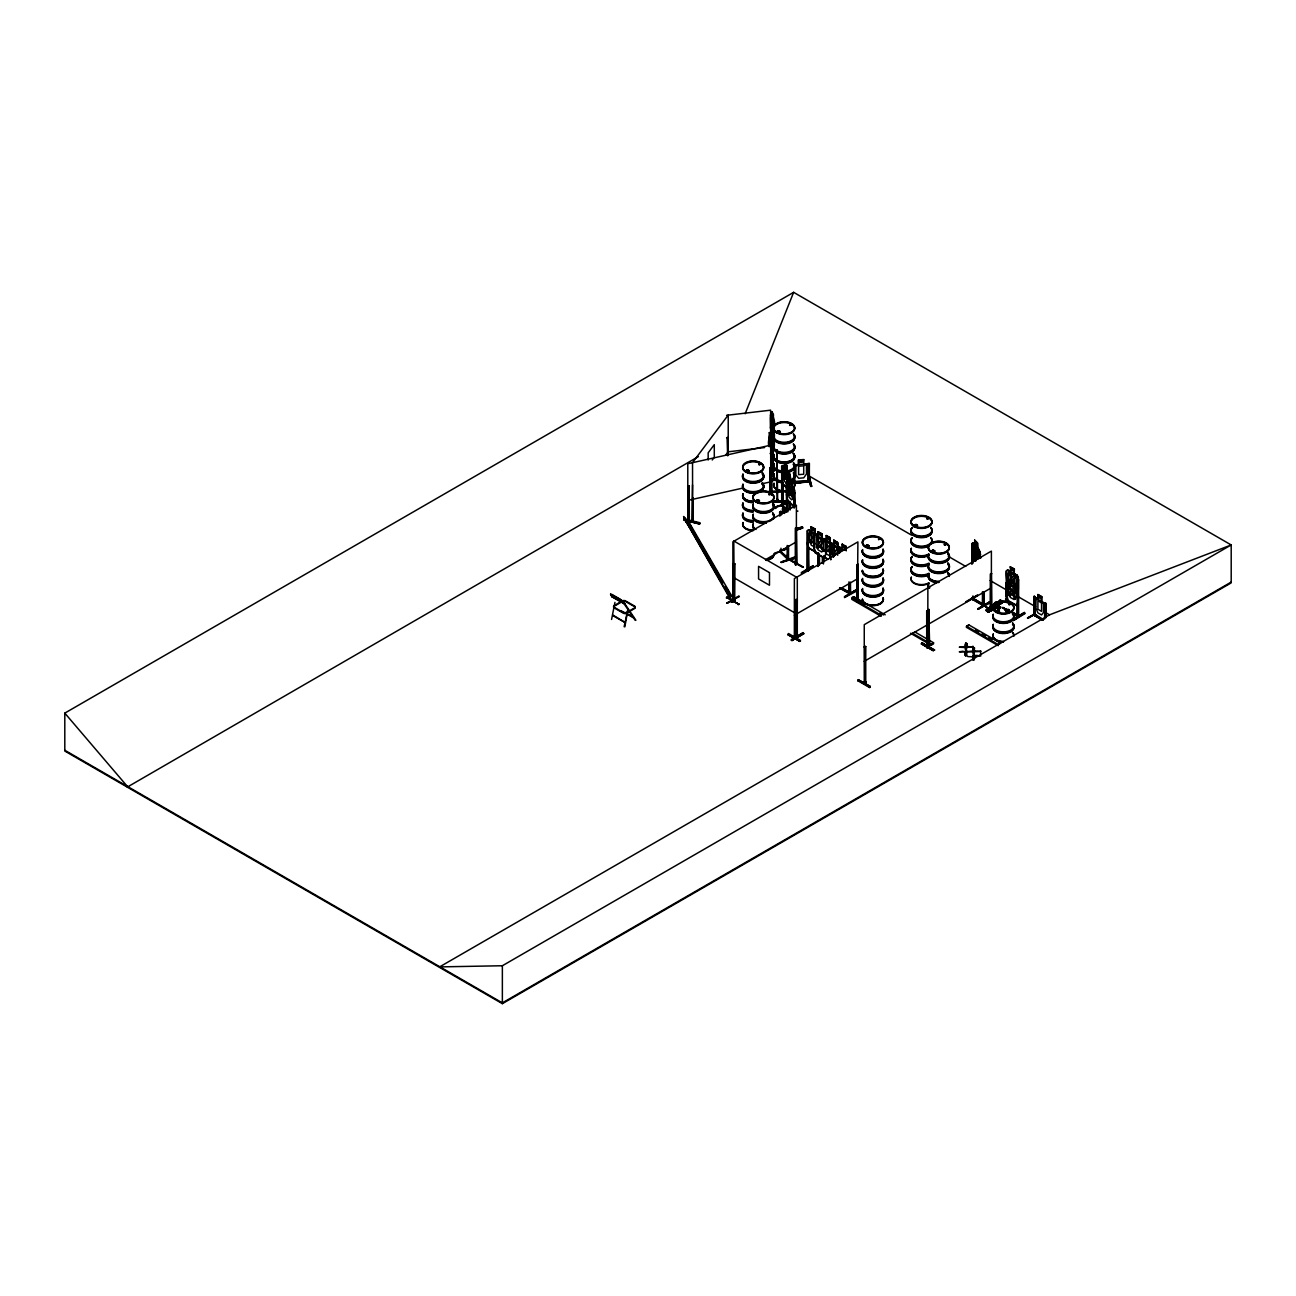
<?xml version="1.0" encoding="UTF-8"?>
<svg xmlns="http://www.w3.org/2000/svg" width="1296" height="1296" viewBox="0 0 1296 1296"><rect width="100%" height="100%" fill="white"/><g stroke="black" fill="none" stroke-linecap="round" stroke-linejoin="round"><path stroke-width="1.5" d="M1006.166 598.509L1006.02 598.736M986.855 611.275L986.758 610.222M986.58 610.983L986.207 610.772M988.038 610.643L989.739 609.444L987.779 610.27L987.763 611.793L989.059 611.242M991.343 608.585C990.484 606.852 991.165 607.451 990.112 609.347L988.459 611.987L985.981 610.06M988.038 610.432L988.2 610.594M988.702 612.085L986.774 609.768M988.702 611.113L987.779 610.27M988.929 612.133L986.855 610.335M989.059 611.955L989.059 611.113M990.063 610.416L990.598 609.007M990.047 610.756L990.112 609.282M991.343 608.359L990.598 609.347L991.926 609.039L990.209 609.444L990.614 611.015L990.922 609.574C994.826 610.06 986.872 609.719 985.738 606.706L993.238 610.222M990.873 606.123L990.581 607.954L990.5 606.204L991.829 605.702M992.12 606.172C983.275 609.12 1017.214 591.754 990.662 606.771M991.1 605.929L991.197 607.063C987.795 607.144 994.291 608.213 995.182 604.665L995.069 603.045M991.991 606.253L992.266 605.426M992.493 605.929L992.768 605.102M993.254 605.491L992.687 605.054M993.303 608.764L995.279 609.638M993.271 608.164L995.15 607.727L995.198 606.366M994.032 607.678L994.307 609.444L993.028 607.613L990.581 607.16L1001.581 601.214M993.514 605.329L993.789 604.503M995.263 609.914L993.854 610.432L993.4 607.905M993.708 608.731L994.421 607.37M993.967 605.831L995.765 606.901L994.502 608.423M994.324 604.908L993.951 605.005M994.372 608.828L994.34 607.403M994.55 606.982L997.24 605.653L1000.544 606.933L999.508 608.731L1000.544 606.933M994.55 603.936L993.951 604.325M995.182 603.952L994.599 602.818L995.911 602.057L998.309 603.774M1000.042 603.952L998.519 601.668L1000.674 601.652A10.53 6.075 0 0 1 1013.796 606.512A10.53 6.075 0 0 1 1004.351 613.624A10.53 6.075 0 0 1 992.914 607.565L994.858 609.898L993.724 607.856L995.765 606.901M994.858 605.896L994.745 606.949C997.061 608.018 993.789 609.201 993.805 607.241L995.134 606.528M995.247 609.331L993.967 610.513L993.708 608.585M995.96 606.722L995.863 607.743L999.637 608.31M1000.172 601.474L998.811 601.393L998.843 602.381C993.206 604.163 999.216 604.033 995.279 602.429L995.117 603.709M995.814 602.834L996.673 604.033M1002.294 602.915L996.073 605.88L996.737 604.811M997.029 605.345L1000.998 603.369L996.559 606.091L996.494 604.649L994.599 603.612M996.478 603.774L994.615 602.77M996.997 604.001L996.381 602.332L994.599 603.531M996.786 606.56L995.927 604.066M999.994 603.596L997.402 605.086L996.77 602.543M996.916 605.75L997.191 604.649L998.114 605.248L997.483 603.515M996.932 603.482L997.045 602.527M997.45 605.459L998.422 604.017L997.79 605.086M997.936 604.341L995.863 606.82L993.789 607.241M996.332 603.158L998.195 602.219A10.53 6.075 0 0 0 995.992 603.272M998.357 601.992C997.661 604.859 997.904 600.259 999.248 602.543M998.276 601.814L999.119 603.644M999.184 602.186L999.07 601.312M999.329 604.373L1000.82 602.267A10.449 6.026 0 0 1 1013.877 608.067A10.449 6.026 0 0 1 1000.739 613.883A10.449 6.026 0 0 1 994.388 605.054L994.437 604.989M999.508 601.004C1001.079 602.834 998.066 604.957 1000.447 603.142M999.88 604.049L999.994 603.11L998.795 604.276M999.427 603.126C999.329 598.493 1000.868 603.094 1001.03 601.117M1000.075 600.518L1000.318 602.608M1000.204 603.855L1000.399 602.494M1000.804 601.069L999.751 601.976M1000.577 600.89L999.945 601.846L1000.609 601.02M1000.172 600.404L1001.824 600.858L1001.711 602.122M1000.382 603.628C1002.083 599.805 1000.107 603.79 1000.22 603.304M1000.917 601.133L1000.01 601.02M1002.164 602.365L1001.484 601.749C1001.727 601.765 1002.65 602.818 1001.095 603.158M1006.441 598.979L1005.55 599.416L1006.425 599.125M986.434 610.853L987.293 611.469L986.661 609.687L987.115 611.356M1017.117 614.855L1018.753 615.244L1017.409 614.498M1018.04 615.373L1018.186 616.831L1012.678 613.219A10.66 6.156 0 0 1 1004.821 622.372A10.66 6.156 0 0 1 993.141 614.677M995.555 604.309L996.008 603.353M995.571 604.503L995.555 603.628L995.425 604.714M1000.544 607.597L997.24 606.301C996.543 602.786 995.215 602.543 999.167 604.471L998.876 602.705M997.304 604.341L996.689 603.094M999.184 605.135L996.673 603.223L997.742 603.142M997.126 605.653L996.964 604.876M997.661 602.381L997.045 603.126M996.883 603.936L997.466 605.264M997.709 602.786L997.402 603.628M998.617 603.547L998.228 605.102L998.39 603.677M999.929 602.154L997.531 602.462L999.767 601.717M998.698 602.057L999.637 601.247M1002.035 601.538L999.54 602.089M998.244 604.584L999.572 603.904L999.313 602.446M998.374 603.369L999.07 603.272M996.284 605.815L1001.549 602.446L1002.278 603.029M999.265 601.733L1000.139 602.041M1000.172 599.902L1001.824 601.214L1001.581 602.51M1002.877 607.613L1003.477 608.035M1033.965 613.883L1034.743 615.73L1042.713 620.136M1034.791 615.681L1033.884 615.146L1034.305 596.241L1035.391 596.857L1034.986 615.73L1042.891 620.217M1035.391 614.142C1036.93 616.847 1033.009 613.688 1034.564 613.526M733.358 598.882L735.01 599.222L733.374 598.979M732.726 599.432L734.8 599.108L734.864 600.55L733.779 599.935M795.809 634.943L797.461 635.283L796.408 634.684L797.024 636.919L796.635 635.51M808.348 570.758L807.311 568.717M807.716 533.142L808.51 570.742C805.351 569.624 811.831 570.305 807.602 568.409M807.602 569.738L808.801 570.434L808.801 547.268M850.387 593.73L849.382 593.228C849.755 590.182 850.662 594.459 849.026 593.568M848.961 593.503L848.961 581.872M973.037 651.548L973.037 646.963L966.427 647.287L965.876 651.11L964.921 647.498L959.299 647.206L964.953 646.542C964.645 641.471 968.647 642.654 966.832 648M966.346 652.439L966.427 647.287M974.576 647.887L974.074 650.965L980.78 651.418L974.155 651.758L973.62 655.582L972.664 651.969L967.043 651.677L972.68 651.013L973.701 647.514L974.576 650.948M974.155 651.758L974.479 658.967M972.891 599.773L972.972 595.901M982.773 603.612L984.101 604.373L982.481 603.92M684.11 520.069L699.581 524.005L699.937 522.742L684.401 518.999L684.077 520.198L699.581 523.973M699.889 523.471L684.353 519.728L699.937 523.503M998.633 605.021L999.767 602.867M966.832 643.415L966.33 646.51L973.037 646.963M611.566 619.456L614.952 602.381M624.137 626.713L627.88 609.541L624.866 626.827M689.569 521.381L687.625 521.397L689.391 521.397M689.002 522.369L687.998 523.017L687.787 486.032L689.197 485.708L689.31 522.823L689.585 521.316M612.765 615.616L625.255 622.598L613.138 615.179M992.849 607.435L992.752 607.127A10.481 6.059 0 0 0 1007.867 612.684A10.481 6.059 0 0 0 1010.167 602.559A10.481 6.059 0 0 0 993.303 605.621L993.141 605.799M746.869 470.659L748.683 470.432L748.084 471.566M759.764 463.822L758.743 463.774M759.796 464.729L760.055 463.871L759.019 464.081M757.366 500.126C755.779 502.038 757.415 499.154 758.954 500.321M758.371 501.601L758.873 500.629L757.868 501.601M777.487 431.195L778.329 432.394M779.301 430.952C780.257 434.533 776.401 429.673 779.301 432.232M778.086 430.855L778.329 430.79M779.107 432.329L779.107 430.855M769.986 493.582L769.208 494.57L769.63 493.776M768.901 494.392L770.148 493.792L768.965 494.683M770.278 494.683L769.03 494.489M789.75 425.218L790.706 424.31M789.896 424.521L789.88 425.493M789.831 424.877L790.997 424.651M791.273 425.023L789.847 424.958M866.182 545.972L867.04 545.324M866.327 546.134L868.045 545.729M868.644 545.519L867.591 546.701M878.494 539.525C880.097 538.942 878.105 540.302 879.579 538.747M878.639 539.039L879.725 538.958M915.413 526.095L915.349 524.556M915.527 526.273L916.677 526.176L916.483 524.556M916.175 526.16L916.92 525.123L916.175 525.69A10.66 6.156 0 0 0 913.955 526.743M928.033 518.076L927.661 518.351M928.049 518.659L927.79 518.027M933.622 551.999C930.139 552.728 933.525 548.37 932.132 551.318M932.099 550.849L932.521 551.723M932.423 551.61L933.995 551.902L933.493 550.282M944.46 544.012L944.622 544.579M945.351 544.579L944.768 543.785M945.643 544.887L944.978 543.704M996.802 610.513L996.77 611.307M998.374 611.793L998.438 610.562M1009.39 603.758L1008.725 604.633L1009.73 604.746M1008.774 604.341L1009.195 603.92M1009.746 604.066L1009.357 603.725M777.082 492.998L777.082 490.568L777.665 492.885M777.082 500.564L777.665 500.661M777.665 499.219L777.665 501.633L777.082 455.333M1006.344 611.372L1009.049 610.465M975.823 551.529C976.342 548.062 980.926 549.423 976.747 553.489L978.075 558.495M794.659 502.573L793.638 506.282L794.497 490.601M726.311 597.958L726.959 596.808L738.947 604.406L726.878 597.424M738.299 604.762L738.914 603.661M787.806 634.651L799.843 641.39L787.806 634.651L788.47 633.533L800.458 640.37L799.81 641.423M800.377 640.985L788.308 634.295L800.458 641.131M870.296 686.491L858.26 679.752L870.329 686.475L869.681 687.625L857.741 680.659M933.881 649.652L933.282 650.754L921.31 643.837L933.298 650.657M933.865 650.219L921.926 642.784L922.12 643.577M1006.004 609.444L1003.963 608.035L1006.36 610.416L1009.049 610.06M774.619 507.157L789.248 502.33M774.587 507.757L789.199 502.832L774.23 507.433M787.126 548.127L781.65 549.958M787.109 548.694L781.601 550.492M692.566 520.328L693.198 519.34L691.918 521.543L692.534 484.898M693.133 497.842L693.214 520.911C691.951 522.758 692.696 517.153 692.663 520.538M774.02 470.011L772.87 470.124L772.983 468.666M824.321 558.139L825.665 554.251L825.536 542.295L824.288 539.914L815.184 534.665L813.937 535.556L813.937 547.657L815.152 552.841L824.45 558.058L825.795 554.348L825.795 542.23L824.418 539.849M1012.241 577.886C1012.354 574.258 1019.498 574.549 1013.229 579.733L1015.87 586.553L1012.435 580.252C1010.783 586.44 1006.214 581.548 1011.577 578.794L1009.082 572.265L1012.208 577.562M1016.761 593.114L1018.089 589.486L1016.858 593.309L1007.494 588.125L1006.263 582.957L1007.624 588.06L1016.89 593.033M1016.631 605.443L1017.959 601.814L1017.959 589.777M1018.089 601.733L1016.728 605.637L1007.348 600.469L1006.117 595.285L1006.117 583.2L1007.51 582.212L1016.761 587.461L1018.348 589.518L1018.348 577.384L1016.955 575.019L1014.233 573.658L1014.363 569.074L1010.248 566.951L1014.363 569.074M1003.493 608.423L1002.974 607.306M745.135 413.78L793.638 292.329L1231.2 544.952L1231.2 582.876L502.362 1003.671L64.8 751.048L64.8 713.124L793.638 292.329M809.174 477.301L807.343 481.804L794.756 482.841M809.579 481.853L794.626 482.987L807.505 482.063L809.368 477.414M966.735 654.917L965.358 655.582L964.921 652.082L959.299 651.791L963.203 651.224M686.475 521.348C674.843 502.961 703.307 544.871 684.596 517.622L683.77 518.578L689.958 527.618M965.925 602.203L977.848 595.285M997.515 602.818L999.07 602.365M996.883 605.556L997.191 604.406M998.795 601.733L998.584 602.932M997.742 604.325L997.272 605.394L996.494 604.649M998.455 604.357L997.142 604.26M998.6 604.649L999.994 602.737M998.973 603.32L998.973 604.39L997.952 603.92M999.427 604.13L1001.273 603.612M610.691 593.973L611.987 596.857L624.704 603.936L622.031 600.518L610.546 594.151M731.819 600.939L726.91 602.996M727.412 603.256L739.19 596.322M738.704 596.111L726.862 603.061M801.365 573.14L813.191 566.222M801.382 572.573L813.305 565.639L801.479 573.334M691.902 521.316L693.166 520.814M794.059 487.15L793.184 487.912A10.481 6.059 0 0 0 794.286 483.214M1033.738 615.098L1042.843 620.055M1035.52 615.551L1034.176 613.462M734.362 563.728L732.872 564.116L734.362 563.728L734.476 600.874L734.864 563.873L733.358 563.485L733.261 601.117L734.508 600.388M814.99 547.236L811.312 545.146L809.352 540.416L809.352 531.992L811.312 531.619C809.741 518.368 814.39 536.868 808.623 529.789L807.246 530.761L807.311 570.208L807.505 530.809M795.695 636.287L796.894 636.838L797.299 599.935L796.214 599.319L795.857 637.276L796.1 634.586M971.773 599.076L983.68 605.961L983.567 592.369M982.481 591.754L982.384 605.329L982.368 603.855L983.567 604.552M982.336 605.248L983.146 603.693M1006.133 609.266L1008.644 609.638L1006.101 609.703M796.813 563.063C794.983 561.071 795.388 567.567 795.938 563.614L796.311 562.772M795.971 635.866L794.254 636.255L795.874 635.85M858.422 599.805L856.899 600.032M864.108 682.263L865.858 681.826L864.545 682.603M865.744 646.558L864.254 646.947L865.744 646.558L865.744 683.381L865.89 681.89M687.803 521.316L687.787 463.741L771.541 444.982L771.541 494.748M781.796 505.796L787.887 510.818M783.059 506.282L781.666 505.732M787.223 557.75C791.743 563.938 776.936 548.824 780.419 552.323M779.738 550.265L780.986 550.751L780.386 550.055M787.968 546.232C789.847 552.031 784.696 558.981 788.567 559.661L788.47 546.053M787.725 558.365L788.049 558.495M788.503 559.532L780.224 551.318M807.781 480.719L808.105 482.08L807.959 480.217M833.652 556.794L835.709 553.748M1003.768 608.018L1006.279 611.501L1005.113 609.622M992.315 607.046L990.274 608.067M747.014 470.318L747.079 471.566M756.88 500.596L756.799 501.552M757.075 501.098L758.743 500.337M770.018 493.922L769.759 494.084M836.487 553.23C841.574 550.735 837.281 545.859 835.645 551.691L832.437 545.713L834.867 552.274L832.275 555.984L832.923 556.616M867.623 546.604L866.457 545.373A1.636 0.94 0 0 1 868.968 546.118A1.636 0.94 0 0 1 866.522 546.928A1.636 0.94 0 0 1 866.522 545.292M879.206 538.537L878.688 539.46M915.041 525.415L916.304 524.572A10.481 6.059 0 0 0 914.069 525.706A10.481 6.059 0 0 1 918.767 515.646A10.481 6.059 0 0 1 931.613 523.049A10.481 6.059 0 0 1 914.069 525.771M926.948 518.4L928.26 518.983M934.043 551.318C930.204 551.853 935.064 549.65 933.736 551.821M944.671 543.818L944.865 544.774M945.788 544.79L944.849 544.288M996.997 610.546L996.559 611.566L998.26 611.971M996.883 610.805L997.159 611.712M1010.005 604.114L1010.264 604.114M1010.005 604.633L1009.163 604.033M772.821 436.039L770.909 432.459L770.521 427L770.472 414.914L771.152 414.25L772.173 416.599L772.124 411.836L771.995 434.678M770.569 415.06L771.152 414.25M772.918 430.92L773.501 430.11L774.522 432.459M727.639 438.113L728.239 437.303L727.105 437.983L727.639 455.787M712.249 459.983L714.29 457.245L714.29 444.641L708.167 452.822L708.167 460.031M725.857 454.864L728.239 451.688M1007.186 611.161L1009.422 610.448L1007.138 611.161M633.776 617.447L625.061 612.409M611.987 596.857L610.578 594.232M635.267 620.395L623.036 602.219M1009.438 610.691L1008.742 609.428M986.062 610.011L996.203 604.487L996.494 605.588M986.661 610.659L988.945 611.809M770.731 469.476L770.618 410.184L726.586 415.319M870.167 687.236L858.26 680.254L870.329 687.236M692.663 520.279L692.615 521.559L692.534 462.623L728.239 415.012L728.19 455.431M782.298 468.844L783.124 506.137M781.083 550.832L780.565 552.339L780.565 551.011M781.083 552.177L780.986 548.224M807.813 480.33L809.433 480.136M807.813 481.658L807.813 463.563L809.32 463.433L809.401 481.869L807.975 481.594M815.265 535.313L816.626 535.928M793.525 480.2L794.594 483.133L794.513 464.179L794.448 483.246L794.513 481.464M995.863 603.661L996.705 602.899L996.365 604.179M996.251 603.644L997.807 602.267M997.337 602.802L998.941 601.603M1000.172 600.89L999.119 601.684M997.126 605.524L998.86 604.244M732.937 600.68L732.872 541.825L796.392 505.148L796.392 564.116L795.323 564.748L795.323 528.071L796.392 527.44L796.959 564.343L795.712 565.072L795.744 528.298L796.813 527.683M734.297 600.518L733.293 601.036L732.742 599.53L739.368 596.516M794.237 637.502L795.566 636.822M794.367 637.47L794.367 578.567L857.903 541.89L857.353 601.765M795.793 637.243L794.788 637.762L794.788 601.085L795.857 600.453L794.788 601.085M864.238 682.247L864.319 683.527M865.679 682.004L865.453 682.927M865.679 683.348L864.675 683.867L864.853 682.49M926.77 647.465C927.45 648.923 930.074 641.018 928.471 646.963M990.387 610.594L991.926 610.384L990.743 610.934M781.731 505.829L781.682 466.382L782.719 465.588L784.696 467.71M781.78 466.528L782.768 465.782L788.956 472.198M786.397 482.517L787.336 481.577C792.407 488.835 785.473 472.295 791.986 481.707L791.888 486.275L793.768 488.009C797.024 494.91 789.442 480.476 787.336 481.577M779.706 512.325L780.646 511.385L782.622 513.524M974.835 544.984L972.859 542.846L971.919 543.785L972.907 543.04M772.983 468.877L773.21 470.885M774.036 469.492L773.21 469.541M777.519 431.033L778.086 432.329M790.025 424.327L789.556 425.299M746.269 470.464L748.391 470.432M748.294 471.469L748.294 470.189M758.743 464.454L760.055 464.357M757.075 500.159L757.156 501.52M757.01 500.807L758.371 500.596M927.904 518.287L927.013 519.161M933.946 551.254L934.691 550.93L933.995 551.902M944.768 543.899L944.33 544.887M996.559 610.691L999.184 610.691M830.056 552.371L826.378 550.282L826.378 541.858L830.056 543.947L829.877 556.243L829.877 544.142L831.254 543.186L840.294 548.548M830.007 544.288L831.303 543.364M971.838 563.873L971.838 559.856L973.215 558.884L975.742 560.488M971.968 559.985L973.28 559.062M1033.981 598.574L1035.277 597.667M807.376 530.89L808.688 529.967M822.442 539.428L823.705 538.52L826.508 540.27M822.442 539.622L823.754 538.699M838.382 548.014L839.63 547.106L842.319 548.645L842.319 544.126L842.319 548.937L840.343 549.326M838.382 548.224L839.63 547.106L844.765 550.33M1006.393 571.001L1007.721 570.062L1016.761 575.213M1006.247 583.33L1007.575 582.39M1010.232 583.702L1010.232 579.199L1014.104 581.483M1014.104 585.986L1014.104 575.246L1010.378 573.188L1010.248 584.01L1008.369 584.334L1008.369 592.758L1010.378 597.472L1014.104 599.53L1016.096 597.019L1016.096 588.595L1014.233 585.922M1016.696 587.412L1018.235 589.712M1007.348 600.469L1006.247 595.22M1006.522 582.941C1007.462 579.571 1003.298 565.493 1010.507 571.601L1010.378 566.87M1006.717 573.237L1007.818 573.853M1016.955 575.019L1018.348 577.384M1017.781 615.892L1016.971 616.135L1017.522 579.215L1018.624 579.83L1018.64 616.459M1018.624 579.83L1017.117 579.474M1018.219 615.422L1018.186 616.831L1012.273 613.462M1012.727 619.439L1024.472 612.538M1012.808 619.553L1024.407 612.441L1025.055 613.526L1013.391 620.59L1024.553 613.186M1034.824 613.656L1027.404 617.998L1035.52 614.223M1034.743 614.174L1028.068 618.386M1035.52 614.596L1042.891 619.261M1034.986 615.73L1033.981 610.465L1035.18 615.649M1044.576 619.164L1044.981 602.834L1046.066 603.45L1046.066 617.528M1045.661 617.771L1046.066 603.45M734.864 563.873L733.358 563.485M808.623 529.789L817.727 535.118M816.95 536.333L814.99 533.709L815.249 529.043L811.183 526.873M817.663 535.086L815.119 533.628L815.249 529.043M807.246 542.862L808.461 548.03L817.695 553.295M826.378 540.043L826.378 535.54L830.315 537.775L830.185 542.36L832.81 543.866M790.738 560.747L803.374 567.194L791.37 560.293M830.185 537.856L826.249 535.604M823.624 538.78L832.858 543.737M846.11 546.442L846.239 550.881M808.947 570.451L807.311 570.062M856.705 601.538L856.834 564.797L857.903 564.165L858.325 601.231M857.32 601.717L857.255 565.04L858.308 564.408M850.046 592.742L849.965 594.086M844.457 596.727L856.3 589.81L856.964 590.911L844.619 597.488M844.538 596.84L856.316 589.826L844.457 597.488M852.898 597.1L864.302 603.563M796.214 635.996L796.894 636.838M791.953 640.548L803.795 633.631L791.969 640.629L791.305 639.495L803.212 632.626L791.419 640.192M791.305 640.256L803.228 633.193M928.94 609.46L929.475 646.299L928.94 609.46L927.871 610.076L928.195 647.336M991.813 610.465L991.391 573.399L990.322 574.031L990.322 610.708L991.391 610.076L991.391 551.108L927.871 587.785L927.774 646.947L926.705 647.579L926.705 610.902L928.195 610.513M928.746 646.169L927.126 647.806L927.126 611.129L929.345 609.687M990.614 611.015L990.743 574.258L991.813 573.642M857.693 680.789L858.341 679.639M921.294 643.918L922.752 643.124M985.738 606.706L992.752 610.416M926.705 646.088L927.774 645.619M864.124 683.705L865.89 683.219M926.705 647.433L928.94 646.137M990.322 610.562L991.521 610.011M934.205 650.236L921.877 643.383M997.774 602.105L994.162 603.709M1001.824 600.826L1000.966 601.862M993.578 606.155L994.21 605.313M991.278 607.84L987.05 610.432L988.022 611.809M996.349 604.989L1001.743 601.911M993.53 607.014L992.023 607.808M996.559 605.167L1002.067 602.122M989.739 609.444L987.601 611.712L987.05 610.432L988.735 611.68M988.232 611.258L987.293 610.481L987.228 611.518M1033.981 598.379L1035.229 597.472L1038.031 599.238M1037.756 599.092L1037.902 594.491L1041.806 596.759L1041.676 601.344L1045.726 605.102M1041.806 596.759L1037.756 594.572L1037.902 599.319L1035.941 599.692L1035.941 608.116L1037.902 612.846L1041.547 614.952L1043.507 612.473L1043.507 604.049L1041.547 601.409L1041.547 596.905M1045.726 617.236L1045.597 605.102L1044.155 602.915L1035.148 597.731M127.267 787.109L698.398 456.581M765.499 559.678L796.392 541.825M821.891 533.871L817.857 531.684L821.891 533.871L821.761 538.456L823.721 541.096L823.721 549.52L821.761 551.999L818.116 549.893L816.156 545.146L816.156 536.722L818.116 536.35L818.116 531.846M813.937 535.556L814.082 547.706M841.606 550.897L837.556 547.123L837.686 542.538L833.782 540.286L837.686 542.538L839.646 553.052M840.359 548.435L841.477 550.881M794.367 615.244L857.903 578.567M881.167 616.313L851.828 599.368L851.828 598.217L854.145 596.889L885.217 614.822M973.215 558.884L976.001 560.65L976.001 556.13M927.774 587.995L864.254 624.672L864.254 683.624M972.308 562.237L972.972 563.096M979.663 558.236L975.872 555.903L975.872 560.714L973.928 561.087M977.33 595.075L966.022 601.636M864.254 661.349L991.391 587.801M978.026 608.618L989.869 601.652L977.945 609.266L990.5 602.689M977.945 609.266L989.95 602.332M912.238 633.112L931.225 644.063L933.541 642.735L933.541 643.885L931.225 645.214L910.521 633.258M966.492 626.211L968.809 624.866L1000.577 643.205L998.26 644.549L966.492 626.211L966.492 627.345L998.26 645.683L998.26 644.549M966.492 627.345L968.809 624.866M1049.566 614.822L439.603 966.897L502.362 965.747L1231.2 544.952L1049.566 614.822L1046.066 612.797M1231.2 582.082L502.362 1002.877L64.8 750.254M772.87 442.859L773.307 448.303L773.048 430.742L772.902 470.043L774.02 470.966L773.712 468.763M1005.809 609.412L1009.406 610.562M796.311 564.116L796.522 562.707M796.408 636.028C799.227 636.952 792.65 634.797 796.003 637.114M865.08 683.008L865.323 646.331M746.512 470.27L747.581 469.93M748.391 471.064L746.707 470.302L746.869 471.469M758.63 501.698L759.391 500.936L758.452 500.062M866.263 545.341L867.721 545.114M867.834 546.637L868.838 545.972L867.834 545.162M916.677 526.176L917.39 525.204L916.175 524.556M932.423 550.687L932.731 550.346A1.636 0.94 0 0 1 934.805 551.545A1.636 0.94 0 0 1 932.083 551.966A1.636 0.94 0 0 1 932.812 550.395M794.983 636.385L794.869 637.762M795.258 636.935L795.436 600.226M928.357 645.667L927.126 646.477M1003.784 608.423L1006.279 610.821M784.598 467.467L784.598 462.964L784.534 467.775L783.157 467.888L783.157 476.312L784.534 481.302L787.109 483.894L788.503 481.658L788.503 473.234L787.109 470.351L787.207 465.782L784.534 463.255M781.682 466.382L782.541 483.813L787.725 489.013M787.207 465.782L787.207 470.286L789.118 472.133M781.682 478.467L782.768 483.683L787.887 488.948M790.544 480.946L790.544 477.09L789.28 476.507L789.28 484.218M791.986 481.707L793.12 497.648L791.743 499.867L789.151 497.291L787.774 492.302L787.774 483.878L789.151 483.748M787.676 485.595L786.413 484.996L787.174 510.851M786.413 512.017L786.461 482.306L787.158 499.802L793.638 506.282M793.897 507.919L794.399 492.318L795.161 506.59M795.161 493.079L793.897 492.48M787.158 499.802L793.8 506.234M782.638 505.586L787.077 509.344M785.295 511.531L782.379 508.81L785.133 511.58M780.646 511.385L782.46 513.572L781.083 513.702M779.609 512.179L779.771 516.164M779.722 514.82L780.986 515.403M796.829 528.557L802.337 526.792L802.759 527.958L797.283 529.789L802.759 527.926M796.829 529.319L802.354 526.856M796.943 529.335L802.354 527.359M781.245 550.249L787.174 548.888L774.425 553.149M780.565 551.383L787.628 557.766L780.386 551.383M781.472 562.561L796.068 557.75L781.018 562.172L795.631 556.567M795.728 557.329L781.099 562.124L796.068 557.685M974.738 544.741L974.738 540.221L977.508 542.992L977.411 547.56L980.278 551.853L980.278 557.912M972.859 542.846L979.096 549.455L980.181 558.382M977.508 542.992L978.642 557.231M972.68 561.071L971.984 555.676L972.842 561.022M979.42 557.62L979.922 553.586L980.683 558.22M980.683 554.348L979.42 553.765M777.665 500.305L777.082 500.191M998.503 601.862L1000.301 601.085M1000.301 603.839L999.346 603.45L1000.804 603.385L999.994 601.717M967.464 651.272C963.268 661.122 974.203 652.844 973.944 660.069M770.585 469.557L770.407 467.743M993.416 606.172L993.206 606.139A10.53 6.075 0 0 1 994.324 604.519M778.297 431.017L777.487 431.487L778.329 431.924M779.171 431.924L778.297 431.989M779.171 432.232L778.297 432.297M759.748 464.535L758.873 464.729M915.106 524.767A1.636 0.94 0 0 1 917.552 525.577A1.636 0.94 0 0 1 915.106 526.387A1.636 0.94 0 0 1 915.106 524.767L915.656 524.556M915.349 524.848L916.483 524.848M867.073 545.098L865.809 545.972L866.83 546.637M868.093 546.718L866.943 546.815M945.4 544.79L944.395 544.709M998.131 611.858L999.378 611.129L997.871 610.254M687.998 486.34L689.407 486.016M770.132 493.112L770.132 467.597L771.541 467.273L771.768 495.072M770.132 467.597L771.768 467.581M772.918 505.683L775.786 508.388L772.61 503.788M687.787 500.418L742.333 488.203M761.805 483.845L771.541 481.658M1010.378 571.682L1008.385 572.087L1008.385 580.511L1010.378 585.225L1014.104 587.282L1016.096 584.771L1016.096 576.347L1014.104 573.739L1014.233 569.155M733.261 599.789L733.293 601.036M864.772 683.932L864.675 647.19M824.418 540.74L826.378 540.351L826.378 535.54M686.086 521.591L688.387 521.154L734.249 600.291L731.948 600.728L686.086 521.591L731.948 602.073L734.249 601.619L733.779 540.967L797.299 577.643L797.299 636.466M1017.409 615.827L1017.133 614.952M995.198 606.415L991.926 607.532M771.946 411.869L774.457 421.54M772.124 416.356L771.282 416.599L771.282 425.023L773.339 433.042M771.946 418.138L773.356 421.232M770.926 414.283L774.814 424.132M770.472 427.016L771.136 432.427M770.31 469.865L773.939 469.249M770.553 470.383L774.166 469.816M774.911 479.002L771.298 479.569L774.943 479.131M771.298 480.33L774.976 479.812M769.727 481.14L775.154 480.265M688.225 521.737L687.625 522.742M769.127 432.653C771.849 430.807 766.633 442.454 769.127 446.391M772.789 473.931L770.504 467.581L773.485 473.915L772.562 474.061L770.553 469.12M728.579 451.753L764.608 447.557M790.9 560.552L802.807 567.34M852.347 597.294L864.335 604.13M922.217 643.399L934.27 650.219M793.087 464.632L794.594 464.503M809.401 463.774L807.813 463.563M793.265 483.295L807.635 481.675M810.761 485.741L811.685 486.421L809.222 476.766L811.669 486.34M798.433 464.6L798.401 459.983L803.876 459.529L803.714 464.308L806.452 465.588L806.452 474.012L803.714 477.851L798.611 478.273L795.874 474.871L795.874 466.447L798.611 464.729L798.579 460.112L803.714 459.805M798.579 464.616L794.691 464.891M803.698 464.211L807.44 463.855L809.19 465.377M794.772 465.037L807.424 463.757L809.352 465.199M759.472 464.033L759.65 464.081M747.16 470.14A1.636 0.94 0 0 1 749.153 471.29A1.636 0.94 0 0 1 746.431 471.712A1.636 0.94 0 0 1 747.16 470.14L748.148 470.318M747.581 471.55L749.104 470.902L747.841 470.027M747.97 471.744L746.512 471.517M757.447 500.175A1.636 0.94 0 0 1 759.456 501.325A1.636 0.94 0 0 1 756.718 501.746A1.636 0.94 0 0 1 757.447 500.175L757.868 500.045M915.349 525.69L916.207 525.755M932.845 550.298L934.384 551.156M932.942 550.508L933.8 550.573M1017.522 615.908L1017.522 604.325M1018.138 616.75L1018.219 577.384M971.773 597.748L973.102 599.837M972.194 597.505L972.308 598.914L983.972 605.637L983.972 592.126M974.155 656.343L980.78 656.003M974.074 655.549L977.362 655.403M782.217 504.095C784.404 505.861 780.451 502.848 782.638 506.542M776.887 477.722L777.082 449.712L777.082 501.633L776.92 499.316L777.746 499.414M768.949 491.314L785.797 491.378M768.949 491.654L785.797 491.686M772.691 500.872L785.797 500.888L772.691 501.001M772.691 501.633L785.797 501.682M772.691 502.038L785.797 502.184L785.797 500.872M809.125 481.496L809.32 463.433M991.521 608.666L991.391 610.076M774.295 427.729L774.344 446.035M1000.253 607.257L998.795 607.095M1000.48 607.646L999.637 607.662A10.708 6.221 0.3 0 1 996.268 606.56L994.955 605.734L997.871 606.868M999.265 608.067L1000.123 608.051M996.187 607.322L999.88 608.326M999.686 608.537L999.265 608.715A10.708 6.221 0.3 0 1 996.057 607.419M778.588 431.001L779.56 431.212M757.868 500.272L758.743 500.807M997.58 611.469L998.163 611.469A10.66 6.156 0 0 0 995.895 612.441M997.11 602.721L998.73 603.531M995.733 603.58L996.77 603.806M775.705 508.307L772.691 503.836M1004.708 608.747L1005.826 609.201M987.034 610.141L989.156 611.809M758.128 500.078L759.019 500.936M998.633 610.367L998.131 610.27A10.514 6.059 0 0 0 996.008 611.404M810.875 486.308L809.287 479.957M1000.253 606.982L997.515 606.609M998.698 607.192L1000.253 607.63L998.552 607.37M998.357 607.565L999.88 608.035M689.132 522.353L689.197 485.708M997.726 606.366L999.07 606.787L996.899 605.961M997.418 606.722L999.151 607.338M998.924 607.597L996.381 606.463M998.795 607.743L996.187 606.674A10.708 6.221 0.3 0 0 999.346 607.97M983.518 604.633L983.518 605.961L984.101 604.373M787.952 557.507L787.077 557.604L788.503 558.187M998.892 601.814L998.519 601.668M998.649 604.438L999.346 603.806M1005.89 611.032L1006.879 611.048M916.628 525.188L915.203 525.528M996.656 606.204L997.645 606.463M1010.248 579.49L1013.974 581.548L1013.974 586.067L1016.631 587.542M1010.378 581.612L1014.104 583.67M1007.446 582.471L1010.248 584.01M1007.575 600.291L1016.761 605.362M1012.678 612.263L1017.409 614.871L1012.273 612.506M1033.9 596.484L1034.986 597.1M1044.576 603.077L1045.661 603.693M1037.075 616.442L1041.741 619.083M842.189 544.207L846.239 546.377M811.312 527.099L814.99 529.189M814.99 535.216L811.312 533.11L811.312 541.534L814.99 543.64M816.221 552.161L808.688 547.868L807.505 542.83M828.274 559.337L823.527 556.778L828.144 559.402M841.477 587.768L849.253 592.191L841.072 588.011M839.921 587.833L847.697 592.256M839.516 588.076L850.046 594.07L850.046 582.487M857.45 600.161L860.884 602.122M857.255 601.717L857.92 599.416L858.017 600.777M921.877 642.881L934.756 650.025M795.809 599.546L796.894 600.161M803.812 633.712L803.131 632.578M726.797 597.569L738.947 604.406M975.872 556.211L979.517 558.317M978.869 558.689L976.536 557.329L976.536 558.835M770.116 453.487L773.615 455.495M808.542 475.664L911.59 535.167M948.267 556.34L965.731 566.417M990.176 580.527L1005.89 589.615M1018.121 596.662L1035.585 606.755M998.633 602.494L996.883 603.11M990.517 602.786L989.852 601.636M972.502 597.602L973.539 598.217L972.567 597.569L972.502 598.946M831.173 543.445L833.911 545.017L833.911 540.205M834.041 546.442L837.686 548.548L837.686 555.287M975.499 629.872L978.836 631.8M982.19 633.728L985.527 635.672M988.88 637.6L992.218 639.527M824.369 557.863L815.378 552.679L814.212 547.625M914.555 631.768L933.541 642.735M857.596 600.032L861.046 602.024M880.033 612.976L883.483 614.968M851.828 598.217L881.167 615.163M733.779 577.643L797.299 614.32M612.004 594.459L621.059 599.74M612.133 596.678L624.704 603.936M621.464 610.918L633.663 617.965M1000.172 600.032L1001.581 600.858M999.329 601.198L1000.382 601.846M998.017 601.96L998.843 602.381M998.86 603.806L999.718 604.147M997.078 604.778L997.904 605.167M996.754 605.977L995.717 605.54L996.559 606.091M993.627 607.144L994.502 607.63M831.481 544.466L830.331 544.045L828.338 546.896L825.115 540.918L827.577 547.463C822.118 550.087 826.994 555.255 828.403 548.937L829.796 552.55M787.903 559.807L787.709 547.22M997.159 611.242L998.876 611.291M866.619 546.539L866.182 545.665M794.626 481.399L807.732 481.059L793.265 481.95A10.53 6.075 0 0 1 793.282 488.041M1003.217 607.937L1002.245 607.824M621.886 600.696L623.295 602.235M974.592 540.27L977.411 543.04M784.436 463.012L787.369 465.718M781.796 505.683L787.887 511.774M64.8 713.124L127.267 786.316M772.853 504.808L774.911 508.583M772.951 505.359L775.024 508.372M684.531 518.206L686.621 521.284M623.684 602.057L635.915 620.266M797.737 510.867L797.737 511.369M993.757 607.824L994.599 609.266M832.729 543.818L834.122 546.199M688.387 522.499L723.281 582.698M725.274 586.148L731.252 596.468M989.901 608.472L988.686 608.99M988.524 609.282L987.406 609.752M770.618 417.571L771.023 449.307M771.622 454.151L773.372 457.796M771.071 454.232L773.372 458.752M771.071 455.188L772.805 458.833M772.124 411.836L773.518 414.963M772.238 413.375L773.096 416.729L772.238 414.882M771.995 426.562L773.339 429.43M774.344 432.491L773.356 430.337L773.388 414.947M773.032 433.431L773.42 470.95M770.99 432.378L773.485 437.87M842.303 550.379L841.088 549.99M825.066 550.735L826.378 553.894L830.056 555.984L832.016 553.489L832.016 545.065L830.056 542.441L830.056 537.937M833.393 556.907L832.097 553.748L832.097 545.324L834.041 544.936L834.041 540.432M793.654 480.006L794.772 482.938M813.272 538.148L810.032 532.17L812.495 538.731C807.052 541.339 811.928 546.507 813.337 540.205L814.73 543.818M770.666 466.252L773.485 473.947M726.586 437.594L728.19 437.756L728.077 455.09M974.673 558.576L973.296 553.57L973.296 545.146L974.673 545.033L974.738 540.221M976.147 551.837L973.879 545.438L975.613 552.323C971.773 554.267 975.191 559.969 976.196 553.894L977.168 557.701M810.761 486.502L809.287 480.735L807.635 480.346M774.797 424.181L774.311 421.459M773.339 419.499L774.052 430.969M830.914 559.58L830.137 556.227L830.687 559.71M786.461 494.408L787.32 499.754M988.232 611.955L988.006 610.967L987.941 611.858M1034.305 613.526L1034.5 614.903L1034.305 596.241M1034.111 598.509L1034.111 610.529M1007.818 598.946L1007.818 602.802M1007.413 574.096L1007.413 601.117M1006.393 570.791L1006.312 602.446M982.903 593.438L982.903 605.021M980.635 650.657L980.635 655.241M973.701 647.514L973.701 650.576M973.62 655.582L973.62 660.166M973.393 598.055L973.507 599.594M973.409 647.595L973.409 650.641M973.296 655.549L973.296 660.134M973.085 655.468L973.085 660.053M972.907 646.186L972.907 649.247M972.697 560.552L972.437 546.102L972.437 563.485M971.968 563.987L971.984 543.591L971.822 555.741M965.974 643.043L965.974 647.627M965.876 651.11L965.876 655.695M965.666 643.124L965.666 647.708M965.552 651.094L965.552 655.679M965.358 650.997L965.358 655.582M931.225 644.063L931.225 645.214M929.054 644.728L929.054 646.056M857.126 600.437L857.126 601.781M854.145 596.889L854.145 598.039M850.451 582.26L850.581 593.908M849.382 583.573L849.56 593.26M845.98 546.523L845.98 549.536M833.992 546.183L834.041 554.866M823.867 556L823.867 561.8M823.462 556.243L823.462 563.971M822.782 557.329L822.782 563.112M822.377 557.555L822.377 563.355M821.761 533.952L821.632 538.537M819.461 555.271L819.461 564.926M819.04 553.586L819.04 565.169M818.375 552.728L818.375 566.239M817.987 531.619L817.987 536.431M817.97 552.971L817.97 566.482M794.659 490.552L794.659 506.752M794.399 503.901L794.399 507.757M790.544 504.112L790.544 507.983M790.042 481.124L789.151 472.019L790.123 474.595L789.88 484.639M790.042 502.362L790.042 510.073M789.782 501.422L789.782 509.15M789.28 501.601L789.28 509.312M787.676 499.106L787.676 510.689M787.207 545.47L787.142 559.111M786.915 484.834L786.915 511.855M783.059 483.116L783.14 506.363M782.541 508.761L782.46 513.572M782.298 484.283L782.314 506.412M780.322 550.849L780.241 552.209M774.344 433.998L774.344 442.422M774.101 469.395L774.02 470.966M771.59 433.771L771.59 449.21M771.59 453.665L771.59 455.009M771.185 432.929L771.185 448.367M770.893 453.681L771.023 455.09M770.342 467.905L770.342 493.42M769.257 432.977L769.257 446.731M731.948 600.728L731.948 602.073M688.192 521.689L688.225 523.066M502.362 965.747L502.362 1003.671M999.54 608.423A10.708 6.221 0.3 0 1 996.268 607.225M930.706 538.132A10.66 6.156 0 0 1 930.706 544.288M929.021 545.567A10.66 6.156 0 0 1 914.992 546.086A10.66 6.156 0 0 1 912.254 538.132M928.892 553.991A10.481 6.059 0 0 1 916.24 554.947A10.481 6.059 0 0 1 911.363 548.143M930.706 528.023A10.66 6.156 0 0 1 921.488 537.241A10.66 6.156 0 0 1 912.254 528.023M930.706 537.613A10.66 6.156 0 0 1 921.488 546.847A10.66 6.156 0 0 1 912.254 537.613M930.706 527.504A10.66 6.156 0 0 1 921.488 536.722A10.66 6.156 0 0 1 912.254 527.504M913.955 526.225A10.66 6.156 0 0 1 916.159 525.253M931.613 528.412A10.481 6.059 0 0 1 921.488 536.042A10.481 6.059 0 0 1 911.363 528.412M931.613 530.113A10.481 6.059 0 0 1 921.488 537.727A10.481 6.059 0 0 1 911.363 530.113M928.892 546.086A10.481 6.059 0 0 1 916.24 547.042A10.481 6.059 0 0 1 911.363 540.238M931.613 540.238A10.481 6.059 0 0 1 931.97 541.809M931.613 538.537A10.481 6.059 0 0 1 921.488 546.167A10.481 6.059 0 0 1 911.363 538.537M928.892 554.542A10.481 6.059 0 0 1 916.24 555.498A10.481 6.059 0 0 1 911.363 548.694A10.481 6.059 0 0 0 916.24 555.579A10.481 6.059 0 0 0 928.892 554.607M929.021 574.403A10.66 6.156 0 0 1 914.992 574.938A10.66 6.156 0 0 1 912.254 566.984M928.892 555.482A10.481 6.059 0 0 1 916.24 556.454A10.481 6.059 0 0 1 911.363 549.634M928.892 582.827A10.481 6.059 0 0 1 916.24 583.799A10.481 6.059 0 0 1 911.363 576.979M928.924 554.98A10.53 6.075 0 0 1 916.223 555.952A10.53 6.075 0 0 1 911.315 549.115M929.021 564.295A10.66 6.156 0 0 1 914.992 564.813A10.66 6.156 0 0 1 912.254 556.859M929.021 573.885A10.66 6.156 0 0 1 914.992 574.42A10.66 6.156 0 0 1 912.254 566.465M929.021 563.76A10.66 6.156 0 0 1 914.992 564.295A10.66 6.156 0 0 1 912.254 556.34M928.892 564.813A10.481 6.059 0 0 1 916.24 565.769A10.481 6.059 0 0 1 911.363 558.965M928.892 563.112A10.481 6.059 0 0 1 916.24 564.068A10.481 6.059 0 0 1 911.363 557.264M928.892 574.922A10.481 6.059 0 0 1 916.24 575.894A10.481 6.059 0 0 1 911.363 569.074M928.892 573.237A10.481 6.059 0 0 1 916.24 574.193A10.481 6.059 0 0 1 911.363 567.389M928.892 583.394A10.481 6.059 0 0 1 916.24 584.35A10.481 6.059 0 0 1 911.363 577.546M753.154 501.228A10.465 6.043 0 0 1 743.045 493.63M762.372 473.494A10.66 6.156 0 0 1 754.531 482.663A10.66 6.156 0 0 1 742.851 474.968M745.621 472.214A10.66 6.156 0 0 1 747.824 471.242M762.372 472.975A10.66 6.156 0 0 1 754.531 482.144A10.66 6.156 0 0 1 742.851 474.449M745.621 471.695A10.66 6.156 0 0 1 747.824 470.723M762.226 472.424A10.481 6.059 0 0 1 754.515 481.464A10.481 6.059 0 0 1 743.013 473.882M745.735 471.177A10.481 6.059 0 0 1 747.905 470.205M762.242 474.125A10.514 6.059 0 0 1 754.515 483.165A10.514 6.059 0 0 1 742.997 475.583M762.226 484.25A10.481 6.059 0 0 1 760.558 491.557M758.387 492.512A10.481 6.059 0 0 1 746.771 492.075A10.481 6.059 0 0 1 743.013 485.708M762.372 483.602A10.66 6.156 0 0 1 754.531 492.788A10.66 6.156 0 0 1 742.851 485.093M762.372 483.084A10.66 6.156 0 0 1 754.531 492.269A10.66 6.156 0 0 1 742.851 484.574M762.242 482.549A10.514 6.059 0 0 1 754.515 491.589A10.514 6.059 0 0 1 742.997 484.007M753.154 501.86A10.465 6.043 0 0 1 743.045 494.262M753.154 501.487A10.53 6.075 0 0 1 742.981 493.841M753.154 502.702A10.449 6.026 0 0 1 743.062 495.121M753.154 530.08A10.465 6.043 0 0 1 743.045 522.466M753.154 502.232A10.53 6.075 0 0 1 742.981 494.586M753.154 512.05A10.481 6.059 0 0 1 743.013 504.436M753.154 510.365A10.514 6.059 0 0 1 742.997 502.735M753.154 522.191A10.514 6.059 0 0 1 742.997 514.544M753.154 521.672A10.66 6.156 0 0 1 742.851 513.945M753.154 521.154A10.66 6.156 0 0 1 742.851 513.41M753.154 520.474A10.481 6.059 0 0 1 743.013 512.86M753.154 511.564A10.66 6.156 0 0 1 742.851 503.82M753.154 511.045A10.66 6.156 0 0 1 742.851 503.302M753.154 530.631A10.465 6.043 0 0 1 743.045 523.033M753.154 530.339A10.53 6.075 0 0 1 742.981 522.693M938.806 581.45A10.449 6.026 0 0 1 928.714 573.869M947.846 572.411A10.449 6.026 0 0 1 949.239 575.424M947.878 554.38A10.481 6.059 0 0 1 940.167 563.404A10.481 6.059 0 0 1 928.665 555.838M947.878 552.679A10.481 6.059 0 0 1 940.167 561.719A10.481 6.059 0 0 1 928.665 554.137M947.878 564.505A10.481 6.059 0 0 1 940.167 573.529A10.481 6.059 0 0 1 928.665 565.963M948.024 563.857A10.66 6.156 0 0 1 940.199 573.043A10.66 6.156 0 0 1 928.503 565.348M948.024 563.339A10.66 6.156 0 0 1 940.199 572.508A10.66 6.156 0 0 1 928.503 564.829M947.894 562.788A10.514 6.059 0 0 1 940.167 571.844A10.514 6.059 0 0 1 928.649 564.262M948.024 553.748A10.66 6.156 0 0 1 940.199 562.918A10.66 6.156 0 0 1 928.503 555.223M948.024 553.214A10.66 6.156 0 0 1 940.199 562.399A10.66 6.156 0 0 1 928.503 554.704M938.806 582.098A10.514 6.059 0 0 1 928.649 574.452M947.894 572.994A10.514 6.059 0 0 1 949.304 576.023M938.806 581.726A10.53 6.075 0 0 1 928.633 574.079M947.911 572.605A10.53 6.075 0 0 1 949.32 575.651M936.101 582.746A10.449 6.026 0 0 1 928.714 575.375M947.846 573.917A10.449 6.026 0 0 1 948.883 575.375M938.806 582.503A10.53 6.075 0 0 1 928.633 574.857M947.911 573.399A10.53 6.075 0 0 1 949.32 576.428M928.649 587.817A10.514 6.059 0 0 1 928.649 584.674M929.702 587.59A10.514 6.059 0 0 1 928.649 582.989M928.503 587.25A10.66 6.156 0 0 1 928.503 584.075M929.572 588.222A10.66 6.156 0 0 1 928.503 583.556M883.03 560.779A10.481 6.059 0 0 1 874.265 568.345A10.481 6.059 0 0 1 862.407 562.334M883.192 560.164A10.66 6.156 0 0 1 872.905 567.907A10.66 6.156 0 0 1 862.601 560.164M883.192 559.645A10.66 6.156 0 0 1 872.905 567.389A10.66 6.156 0 0 1 862.601 559.645M883.192 550.039A10.66 6.156 0 0 1 872.905 557.782A10.66 6.156 0 0 1 862.601 550.039M883.192 549.52A10.66 6.156 0 0 1 872.905 557.264A10.66 6.156 0 0 1 862.601 549.52M883.03 569.3A10.481 6.059 0 0 1 874.265 576.866A10.481 6.059 0 0 1 862.407 570.872M883.386 570.24A10.481 6.059 0 0 1 872.905 576.299A10.481 6.059 0 0 1 862.407 570.24M883.03 559.078A10.481 6.059 0 0 1 874.265 566.644A10.481 6.059 0 0 1 862.407 560.65M883.03 550.654A10.481 6.059 0 0 1 874.265 558.22A10.481 6.059 0 0 1 862.407 552.226M883.03 548.953A10.481 6.059 0 0 1 874.265 556.519A10.481 6.059 0 0 1 862.407 550.525M883.062 568.912A10.53 6.075 0 0 1 874.265 576.509A10.53 6.075 0 0 1 862.375 570.483M883.062 569.657A10.53 6.075 0 0 1 874.265 577.255A10.53 6.075 0 0 1 862.375 571.228M883.03 589.615A10.481 6.059 0 0 1 874.265 597.181A10.481 6.059 0 0 1 862.407 591.187M883.192 589A10.66 6.156 0 0 1 872.905 596.743A10.66 6.156 0 0 1 862.601 589M883.192 588.481A10.66 6.156 0 0 1 872.905 596.225A10.66 6.156 0 0 1 862.601 588.481M883.192 578.891A10.66 6.156 0 0 1 872.905 586.634A10.66 6.156 0 0 1 862.601 578.891M883.192 578.372A10.66 6.156 0 0 1 872.905 586.1A10.66 6.156 0 0 1 862.601 578.372M883.03 598.072A10.481 6.059 0 0 1 874.265 605.653A10.481 6.059 0 0 1 862.407 599.643M883.337 599.092A10.449 6.026 0 0 1 872.905 605.119A10.449 6.026 0 0 1 862.456 599.092M883.03 587.914A10.481 6.059 0 0 1 874.265 595.496A10.481 6.059 0 0 1 862.407 589.486M883.03 579.49A10.481 6.059 0 0 1 874.265 587.072A10.481 6.059 0 0 1 862.407 581.062M883.03 577.805A10.481 6.059 0 0 1 874.265 585.371A10.481 6.059 0 0 1 862.407 579.361M883.386 571.747A10.481 6.059 0 0 1 872.905 577.805A10.481 6.059 0 0 1 862.407 571.747M883.062 597.731A10.53 6.075 0 0 1 874.265 605.329A10.53 6.075 0 0 1 862.375 599.303M794.254 454.378A10.449 6.026 0 0 1 784.161 461.959A10.449 6.026 0 0 1 774.085 454.378M794.286 436.347A10.481 6.059 0 0 1 784.161 443.961A10.481 6.059 0 0 1 774.036 436.347M794.318 434.646A10.514 6.059 0 0 1 784.161 442.292A10.514 6.059 0 0 1 774.02 434.646M794.318 446.472A10.514 6.059 0 0 1 784.161 454.102A10.514 6.059 0 0 1 774.02 446.472M793.395 444.366A10.66 6.156 0 0 1 785.554 453.551A10.66 6.156 0 0 1 773.874 445.856M793.395 443.848A10.66 6.156 0 0 1 785.554 453.017A10.66 6.156 0 0 1 773.874 445.338M794.318 444.771A10.514 6.059 0 0 1 784.161 452.401A10.514 6.059 0 0 1 774.02 444.771M793.395 434.257A10.66 6.156 0 0 1 785.554 443.426A10.66 6.156 0 0 1 773.874 435.731M793.395 433.739A10.66 6.156 0 0 1 785.554 442.908A10.66 6.156 0 0 1 773.874 435.213M793.249 453.535A10.481 6.059 0 0 1 785.538 462.575A10.481 6.059 0 0 1 774.036 454.993M793.282 453.114A10.53 6.075 0 0 1 785.538 462.186A10.53 6.075 0 0 1 773.987 454.588M794.286 455.868A10.481 6.059 0 0 1 784.161 463.498A10.481 6.059 0 0 1 774.036 455.868M786.883 490.633A10.481 6.059 0 0 1 774.036 483.214M793.282 453.908A10.53 6.075 0 0 1 785.538 462.964A10.53 6.075 0 0 1 773.987 455.366M794.286 465.199A10.481 6.059 0 0 1 789.41 472.003M781.456 472.603A10.481 6.059 0 0 1 774.036 465.199M794.318 463.498A10.514 6.059 0 0 1 786.883 470.918M781.439 470.918A10.514 6.059 0 0 1 774.02 463.498M794.318 475.308A10.514 6.059 0 0 1 791.597 481.172M781.439 482.744A10.514 6.059 0 0 1 774.02 475.308M793.395 473.218A10.66 6.156 0 0 1 789.491 481.626M781.407 482.225A10.66 6.156 0 0 1 773.874 474.692M793.395 472.7A10.66 6.156 0 0 1 789.491 481.091M781.407 481.707A10.66 6.156 0 0 1 773.874 474.174M794.286 473.623A10.481 6.059 0 0 1 789.41 480.427M781.456 481.027A10.481 6.059 0 0 1 774.036 473.623M793.395 463.093A10.66 6.156 0 0 1 786.915 472.117M781.407 472.117A10.66 6.156 0 0 1 773.874 464.584M793.395 462.575A10.66 6.156 0 0 1 786.915 471.598M781.407 471.598A10.66 6.156 0 0 1 773.874 464.065M793.265 482.29A10.514 6.059 0 0 1 793.265 488.365M786.883 491.184A10.514 6.059 0 0 1 774.02 483.764M786.883 490.876A10.53 6.075 0 0 1 773.987 483.424M756.054 529.481A10.449 6.026 0 0 1 753.349 523.649M772.675 503.528A10.66 6.156 0 0 1 764.834 512.698A10.66 6.156 0 0 1 753.154 505.003M755.908 502.249A10.66 6.156 0 0 1 758.111 501.277M772.675 503.01A10.66 6.156 0 0 1 764.834 512.179A10.66 6.156 0 0 1 753.154 504.484M755.908 501.73A10.66 6.156 0 0 1 758.111 500.758M772.529 502.459A10.481 6.059 0 0 1 764.818 511.499A10.481 6.059 0 0 1 753.316 503.933M756.022 501.212A10.481 6.059 0 0 1 758.192 500.256M772.529 504.16A10.481 6.059 0 0 1 764.818 513.184A10.481 6.059 0 0 1 753.316 505.618M772.546 514.269A10.514 6.059 0 0 1 773.599 518.886M766.163 523.163A10.514 6.059 0 0 1 753.3 515.743M766.195 522.661A10.66 6.156 0 0 1 753.154 515.128M772.675 513.653A10.66 6.156 0 0 1 773.728 518.319M772.675 513.119A10.66 6.156 0 0 1 768.771 521.527M766.195 522.142A10.66 6.156 0 0 1 753.154 514.609M772.546 512.584A10.514 6.059 0 0 1 764.818 521.624A10.514 6.059 0 0 1 753.3 514.042M754.321 528.833A10.53 6.075 0 0 1 753.268 524.216M754.321 528.493A10.53 6.075 0 0 1 753.268 523.876M754.402 529.724A10.449 6.026 0 0 1 753.349 525.155M754.321 529.254A10.53 6.075 0 0 1 753.268 524.637M773.923 554.056A10.481 6.059 0 0 1 766.163 559.904M773.923 554.607A10.481 6.059 0 0 1 766.163 560.455M773.971 554.283A10.53 6.075 0 0 1 766.163 560.147M1003.428 641.471A10.465 6.043 0 0 1 993.335 633.857M1012.5 632.399A10.465 6.043 0 0 1 1013.893 635.429M1012.662 613.721A10.66 6.156 0 0 1 1004.821 622.89A10.66 6.156 0 0 1 993.141 615.211M995.895 611.923A10.66 6.156 0 0 1 998.114 610.951M1012.532 612.652A10.514 6.059 0 0 1 1004.805 621.707A10.514 6.059 0 0 1 993.287 614.126M1012.516 614.353A10.481 6.059 0 0 1 1004.805 623.392A10.481 6.059 0 0 1 993.303 615.811M1012.516 624.478A10.481 6.059 0 0 1 1004.805 633.501A10.481 6.059 0 0 1 993.303 625.936M1012.662 623.846A10.66 6.156 0 0 1 1004.821 633.015A10.66 6.156 0 0 1 993.141 625.32M1012.662 623.327A10.66 6.156 0 0 1 1004.821 632.497A10.66 6.156 0 0 1 993.141 624.802M1012.516 622.777A10.481 6.059 0 0 1 1004.805 631.816A10.481 6.059 0 0 1 993.303 624.235M1003.428 642.071A10.514 6.059 0 0 1 993.287 634.441M1012.532 632.966A10.514 6.059 0 0 1 1013.942 635.996M1003.428 641.714A10.53 6.075 0 0 1 993.271 634.052M1012.549 632.594A10.53 6.075 0 0 1 1013.958 635.623M788.454 483.262L786.056 476.636C784.939 482.549 781.715 477.106 785.457 475.049L783.74 468.18L786.008 474.579C787.061 468.828 790.285 474.466 786.607 476.231L788.454 483.262M793.087 499.252L790.673 492.626C789.556 498.523 786.332 493.096 790.09 491.038L788.357 484.153L790.625 490.568C791.678 484.817 794.918 490.455 791.224 492.221L793.087 499.252M914.458 525.204L915.656 526.16L914.458 525.204M823.187 551.335L819.769 545.162C818.375 551.448 813.515 546.28 818.942 543.688L816.496 537.111L819.704 543.105C821.146 537.143 825.795 542.23 820.562 544.644L823.187 551.335M1015.562 598.849L1014.282 598.282L1012.079 592.709C1010.491 598.882 1005.793 594.005 1011.22 591.251L1008.725 584.723L1012.014 590.668C1013.472 584.674 1018.235 589.712 1012.873 592.191L1015.562 598.849M622.372 600.89L614.272 605.572A2.057 1.183 0 0 0 614.126 607.241L623.376 612.587A2.219 1.28 0 0 0 626.519 612.587L634.619 607.905A2.219 1.28 0 0 0 634.619 606.091L625.514 600.89A2.219 1.28 0 0 0 622.372 600.89M622.372 601.506L614.272 606.188A2.057 1.183 0 0 0 614.126 607.873L623.376 613.202A2.219 1.28 0 0 0 626.519 613.202L634.619 608.521A2.219 1.28 0 0 0 634.619 606.706L625.514 601.506A2.219 1.28 0 0 0 622.372 601.506M973.507 598.655L982.773 604.001L973.507 598.655M802.807 460.631L799.519 460.89L799.519 462.397L802.807 462.137L802.807 460.631M803.714 465.815L798.611 466.236L798.611 474.66L803.714 474.239L803.714 465.815M785.797 491.152L768.949 491.913L785.797 491.152M1013.44 569.608L1011.042 568.296L1011.042 569.786L1013.44 571.115L1013.44 569.608M1013.44 581.855L1011.042 580.543L1011.042 582.05L1013.44 583.362L1013.44 581.855M1014.104 587.493L1010.378 585.436L1010.378 593.86L1014.104 595.917L1014.104 587.493M845.332 546.896L842.967 545.551L842.967 547.058L845.332 548.402L845.332 546.896M814.325 529.578L811.96 528.217L811.96 529.724L814.325 531.068L814.325 529.578M829.391 538.31L827.042 536.965L827.042 538.472L829.391 539.816L829.391 538.31M1040.899 597.278L1038.55 595.933L1038.55 597.424L1040.899 598.784L1040.899 597.278M1041.547 602.915L1037.902 600.809L1037.902 609.233L1041.547 611.339L1041.547 602.915M837.038 542.911L834.689 541.566L834.689 543.056L837.038 544.417L837.038 542.911M821.113 534.325L818.764 532.964L818.764 534.47L821.113 535.831L821.113 534.325M821.761 539.962L818.116 537.856L818.116 546.28L821.761 548.386L821.761 539.962M769.484 572.638L758.565 566.336L758.565 578.939L769.484 585.241L769.484 572.638M976.795 543.397L975.143 541.728L976.795 544.887L976.795 543.397M977.265 549.115L974.673 546.539L974.673 554.963L977.265 557.539L977.265 549.115M786.656 466.123L785.003 464.47L786.656 467.629L786.656 466.123M787.109 471.857L784.534 469.282L784.534 477.689L787.109 480.281L787.109 471.857M791.273 482.112L789.62 480.46L791.273 483.619L791.273 482.112M791.743 487.831L789.151 485.255L789.151 493.679L791.743 496.255L791.743 487.831M784.582 511.936L782.93 510.268L784.582 513.427L784.582 511.936M987.665 611.663L986.774 610.708L987.665 611.663M914.069 526.646A10.481 6.059 0 0 0 931.613 523.924A10.481 6.059 0 0 0 918.767 516.521A10.481 6.059 0 0 0 914.069 526.646M914.036 526.16A10.53 6.075 0 0 0 931.646 523.438A10.53 6.075 0 0 0 918.767 515.986A10.53 6.075 0 0 0 914.036 526.16M747.905 472.198A10.481 6.059 0 0 0 763.636 466.965A10.481 6.059 0 0 0 747.905 461.716A10.481 6.059 0 0 0 747.905 472.198M745.751 472.084A10.465 6.043 0 0 0 763.263 469.379A10.465 6.043 0 0 0 750.433 461.975A10.465 6.043 0 0 0 745.751 472.084M747.889 472.57A10.53 6.075 0 0 0 763.668 467.305A10.53 6.075 0 0 0 747.889 462.056A10.53 6.075 0 0 0 747.889 472.57M933.557 552.452A10.481 6.059 0 0 0 949.288 547.204A10.481 6.059 0 0 0 933.557 541.971A10.481 6.059 0 0 0 933.557 552.452M931.387 552.371A10.481 6.059 0 0 0 948.931 549.65A10.481 6.059 0 0 0 936.085 542.246A10.481 6.059 0 0 0 931.387 552.371M933.541 552.825A10.53 6.075 0 0 0 949.32 547.56A10.53 6.075 0 0 0 933.541 542.311A10.53 6.075 0 0 0 933.541 552.825M865.485 546.313A10.481 6.059 0 0 0 883.03 543.591A10.481 6.059 0 0 0 870.183 536.171A10.481 6.059 0 0 0 865.485 546.313M865.485 547.187A10.481 6.059 0 0 0 883.03 544.466A10.481 6.059 0 0 0 870.183 537.046A10.481 6.059 0 0 0 865.485 547.187M867.64 547.657A10.53 6.075 0 0 0 883.418 542.392A10.53 6.075 0 0 0 867.64 537.143A10.53 6.075 0 0 0 867.64 547.657M778.912 433.026A10.514 6.059 0 0 0 794.675 427.777A10.514 6.059 0 0 0 778.912 422.512A10.514 6.059 0 0 0 778.912 433.026M776.741 432.88A10.481 6.059 0 0 0 794.286 430.159A10.481 6.059 0 0 0 781.456 422.755A10.481 6.059 0 0 0 776.741 432.88M778.896 433.35A10.53 6.075 0 0 0 794.691 428.101A10.53 6.075 0 0 0 778.896 422.836A10.53 6.075 0 0 0 778.896 433.35M777.438 432.475A1.636 0.94 0 0 0 780.176 432.054A1.636 0.94 0 0 0 778.167 430.904A1.636 0.94 0 0 0 777.438 432.475M758.176 502.297A10.53 6.075 0 0 0 773.971 497.032A10.53 6.075 0 0 0 758.176 491.767A10.53 6.075 0 0 0 758.176 502.297M758.225 503.091A10.449 6.026 0 0 0 773.89 497.875A10.449 6.026 0 0 0 758.225 492.642A10.449 6.026 0 0 0 758.225 503.091M758.176 502.605A10.53 6.075 0 0 0 773.971 497.356A10.53 6.075 0 0 0 758.176 492.091A10.53 6.075 0 0 0 758.176 502.605M997.045 612.101A1.636 0.94 0 0 0 999.491 611.275A1.636 0.94 0 0 0 997.045 610.465A1.636 0.94 0 0 0 997.045 612.101"/></g></svg>
